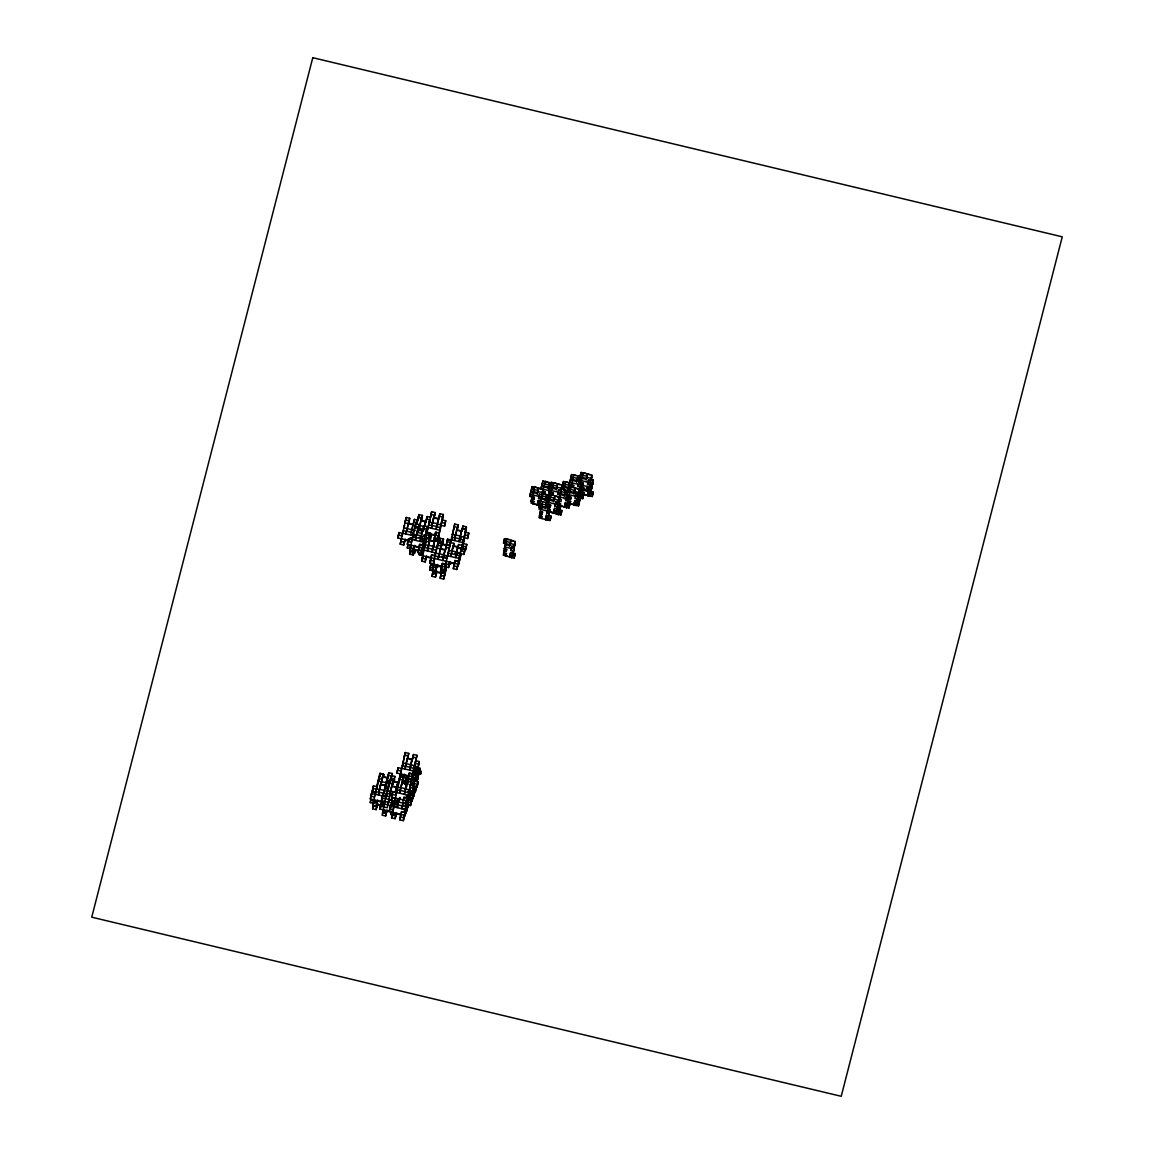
<?xml version="1.0" encoding="UTF-8"?>
<svg xmlns="http://www.w3.org/2000/svg" width="1154" height="1154" viewBox="0 0 1154 1154"><rect width="100%" height="100%" fill="white"/><g stroke="black" fill="none" stroke-linecap="round" stroke-linejoin="round"><path stroke-width="1.5" d="M409.583 540.736L397.856 537.937L399.024 532.542L402.544 533.379L401.88 535.946L398.361 535.11M399.024 532.542L397.856 537.937M405.27 539.033L403.727 545.02L400.207 544.183L401.376 538.774M411.675 524.435L405.025 522.849L405.53 520.007L409.05 520.858L408.545 523.685L409.208 521.118L409.713 518.29L406.194 517.439L400.207 544.183M402.861 533.913L403.366 531.071M404.015 528.503L404.376 525.416M406.194 517.439L405.025 522.849M403.727 545.02L404.895 539.625L404.39 542.452M407.477 527.407L408.227 523.151L412.93 524.277L412.166 528.518M422.061 550.761L422.566 547.934L407.333 544.284L408.502 538.889L412.007 539.726L411.358 542.293L407.838 541.457M408.502 538.889L407.333 544.284M410.81 548.756L407.29 547.919L407.795 545.077L411.314 545.914M410.593 535.081L414.401 519.401L417.921 520.252M413.233 524.81L413.738 521.969L417.258 522.82L418.931 514.583L422.436 515.42L421.282 520.815L425.97 521.94L426.475 519.112L429.995 519.949L426.691 532.787M413.897 522.243L414.401 519.401M414.733 545.38L413.204 551.367L409.684 550.53L415.656 523.786L419.176 524.637L418.008 530.032L422.696 531.157L423.864 525.748L427.384 526.599L425.061 537.389L428.567 538.226L429.735 532.831L426.215 531.994M409.641 554.151L410.146 551.323L413.666 552.16L413.161 554.987L409.641 554.151L410.305 551.583M410.911 548.179L411.516 544.789M414.502 529.196L415.007 526.354L418.513 527.205L418.008 530.032M413.839 531.734L415.656 523.786M417.762 519.978L418.267 517.151L421.787 517.987L421.282 520.815M413.204 551.367L414.358 545.972L413.853 548.799M421.628 534.865L422.393 530.624L417.705 529.498L415.368 540.303L416.031 537.735L412.512 536.898M416.94 533.754L417.705 529.498M413.824 552.42L414.329 549.592L413.666 552.16M384.383 802.29L370.304 798.929L371.473 793.534L374.992 794.37L374.329 796.938L370.809 796.101L371.473 793.534M412.093 552.925L414.445 553.487L414.95 550.646M373.795 803.4L370.275 802.564L370.78 799.736L374.3 800.573M375.815 792.077L372.295 791.226L372.8 788.398L373.449 785.831L376.969 786.667M418.888 529.672L420.965 520.295L425.653 521.406L424.903 525.661M372.453 791.5L371.949 794.327L373.103 788.932L372.453 791.5L375.959 792.336M373.449 785.831L372.295 791.226M419.291 528.518L419.796 525.69L419.147 528.258M420.215 524.536L420.965 520.295M377.719 800.025L376.175 806.011L372.655 805.175L373.824 799.78M391.682 776.108L388.162 775.272L387.657 778.099L382.969 776.974L383.474 774.146L379.969 773.31L373.319 802.607L377.344 800.616L376.839 803.444M417.892 552.492L419.71 544.515L423.229 545.366L421.398 553.329L417.892 552.492L419.868 544.789M372.627 808.795L373.131 805.968L376.651 806.805L376.146 809.646L372.627 808.795L373.29 806.228M418.541 549.924L419.551 544.255L423.071 545.092L423.734 542.524M422.393 530.624L420.056 541.428L420.936 537.995M373.896 802.838L374.502 799.433M375.31 794.904L377.978 781.013L381.498 781.849M419.522 547.876L419.017 550.718L411.978 549.03M377.127 786.941L380.272 773.829L379.767 776.671M378.137 781.272L378.642 778.445L382.162 779.282M421.196 539.654L421.7 536.812L421.037 539.38M422.696 531.157L423.201 528.316L426.72 529.167L421.398 553.329M378.454 781.806L379.969 773.31M421.34 539.913L421.845 537.086M423.576 530.797L424.081 527.969M426.634 519.372L427.124 516.545L430.644 517.381M376.175 806.011L376.68 803.184L373.16 802.347M384.614 789.524L385.364 785.268L380.676 784.157L378.353 794.947L379.233 791.529M379.926 788.398L380.676 784.157M423.229 545.366L427.384 526.599M376.795 807.079L377.3 804.237L381.988 805.362M380.589 785.831L382.666 776.454L387.355 777.565L386.345 783.234M418.513 553.545L422.032 554.382L422.537 551.554L420.186 550.992M426.288 534.331L423.186 548.987M381.902 780.695L382.666 776.454M426.706 555.954L425.162 561.955L421.643 561.104L422.811 555.709M419.133 554.612L422.652 555.449L424.975 544.645M426.389 534.49L422.032 554.382M383.287 777.507L383.792 774.68L381.44 774.118M422.306 558.536L423.821 550.04L435.534 552.853L435.029 555.68L431.509 554.843L430.009 563.34L445.242 566.975L444.737 569.816M423.648 538.428L425.985 538.976L424.326 547.212L426.562 538.485M425.84 538.716L425.336 541.543L422.984 540.995M426.836 533.047L431.654 511.712L435.173 512.564L434.005 517.958L437.135 518.709M429.331 522.517L429.836 519.689M431.654 511.712L430.485 517.122L431.149 514.554M389.893 811.334L379.738 808.911L380.907 803.516L384.426 804.352L383.763 806.92M388.436 802.362L381.411 800.674L382.58 795.279L386.085 796.116M382.58 795.279L381.411 800.674M428.567 538.226L429.735 532.831M382.032 801.741L382.537 798.9M385.364 785.268L383.041 796.072L374.834 794.111M425.162 561.955L426.316 556.545L425.812 559.387M422.826 540.721L428.538 541.861L429.692 536.466M385.018 788.37L387.355 777.565M434.221 543.447L433.341 546.866L434.351 541.212L429.663 540.086L427.326 550.891L428.206 547.458M429.851 536.725L430.355 533.898L429.043 539.033L425.523 538.182L426.187 535.615M437.626 522.791L438.39 518.55L433.702 517.425L431.365 528.229L432.245 524.81M385.681 785.802L385.335 788.903M422.638 544.082L428.495 545.481L427.99 548.323L424.47 547.472M429.014 521.983L432.534 522.834L432.029 525.661L428.509 524.825M428.899 544.342L429.663 540.086M432.938 521.68L433.702 517.425M385.999 786.336L385.494 789.163L386.143 786.595M429.822 540.346L430.976 534.951L429.966 540.62L430.63 538.053M391.841 776.368L392.346 773.541L388.826 772.704L384.801 789.221M383.258 809.747L382.089 815.157L385.609 815.993L387.153 809.993M388.725 785.845L391.379 775.575L394.884 776.411L392.908 784.114L393.254 781.027L389.735 780.176L387.095 790.447L382.753 812.589L386.273 813.426L386.778 810.584L382.753 812.589L383.546 809.502M386.662 796.347L387.268 792.942M388.581 785.586L389.086 782.744L392.591 783.595L392.086 786.422L393.413 781.287L398.101 782.412L395.461 792.683L396.471 787.014L391.783 785.888L389.446 796.693L385.941 795.856M389.735 780.176L387.571 791.255L388.234 788.687M389.042 786.379L389.547 783.552M394.884 776.411L393.73 781.821L394.235 778.979L390.716 778.142L390.211 780.984L391.379 775.575M429.851 563.065L431.668 555.103L438.708 556.791L439.212 553.949L435.693 553.112L433.37 563.917L429.851 563.065L431.163 557.93M441.203 525.589L437.395 541.255L433.89 540.418L435.707 532.441M434.351 541.212L432.014 552.001L432.894 548.583M434.539 537.851L435.548 532.182L439.227 533.292L437.395 541.255M438.39 518.55L436.053 529.354L437.38 524.219M436.198 550.285L436.702 547.443L433.183 546.607L432.678 549.434L436.198 550.285L435.534 552.853M440.237 527.623L440.741 524.781L437.222 523.945L436.717 526.787L440.237 527.623L439.227 533.292M430.673 534.417L435.361 535.543L435.866 532.715L433.89 540.418M385.609 815.993L386.778 810.584M390.326 793.274L387.282 807.757L380.243 806.083L380.907 803.516M444.348 576.538L444.853 573.697L429.62 570.062L430.788 564.667L434.293 565.503M431.538 540.995L434.669 541.731L435.173 538.904L433.846 544.039M438.693 519.084L439.862 513.674L443.381 514.525L442.112 520.483M387.095 790.447L390.615 791.298L390.11 794.125L386.59 793.288M391.018 790.144L391.783 785.888M389.749 808.795L389.244 811.623L390.413 806.228L393.932 807.064L393.269 809.632L389.749 808.795L390.413 806.228M399.183 798.554L397.64 804.554L394.12 803.703L394.783 801.136L391.264 800.299L392.432 794.904M410.81 785.441L411.314 782.614L406.857 800.847L391.61 797.198L392.778 791.803L396.298 792.639L395.634 795.207L389.951 793.865L390.615 791.298M437.409 564.421L435.866 570.422L432.361 569.571L433.515 564.176M433.01 567.003L434.524 558.507M392.043 801.626L390.874 807.021L392.043 801.626L395.562 802.463M412.858 791.154L414.012 785.744L412.858 791.154L409.338 790.317L412.166 776.685L396.933 773.036L398.101 767.641L401.606 768.477L400.957 771.045L397.438 770.208M437.02 571.143L435.491 577.144L431.971 576.308L433.139 570.898M438.837 540.014L437.02 547.977L440.525 548.814L441.693 543.419L438.174 542.582M442.876 517.353L441.044 525.315L444.564 526.152L445.732 520.757L442.213 519.92M398.101 767.641L396.933 773.036M433.24 570.336L432.635 573.74L436.645 571.735L436.14 574.577M437.164 548.237L439.342 537.173L436.702 547.443M442.314 544.472L443.482 539.077L439.962 538.24L438.808 543.635L439.313 540.808L442.819 541.644L442.314 544.472L445.444 545.222M393.298 815.099L390.961 814.536L391.466 811.709M399.024 798.294L397.481 804.28L393.961 803.444L395.13 798.049M397.293 784.706L395.779 793.202L396.428 790.634M396.659 812.719L395.115 818.705L391.595 817.869L394.942 801.41M408.141 799.333L411.646 800.184L410.492 805.579L406.973 804.742L409.295 793.938L405.342 809.343L401.823 808.507L402.486 805.939L397.798 804.814L397.135 807.382L393.615 806.545L401.13 772.084M435.866 570.422L437.034 565.013L436.529 567.855M396.442 792.913L398.534 783.912M445.069 549.679L442.732 560.469L445.069 549.679L440.381 548.554L438.044 559.358L438.924 555.925M398.923 780.104L398.418 782.931L395.288 782.196M400.452 773.872L398.13 784.662M439.616 552.795L440.381 548.554M405.487 780.998L405.992 778.157L399.948 776.714L405.256 752.538L408.776 753.389L407.622 758.784L408.112 755.957L404.607 755.105L404.102 757.947M435.491 577.144L436.645 571.735M444.564 526.152L445.732 520.757M440.684 549.088L442.011 543.952L446.699 545.063L445.372 550.198L440.684 549.088L441.693 543.419M402.934 763.342L405.256 752.538M397.481 804.28L397.986 801.453L394.466 800.616M395.115 818.705L396.284 813.31L392.259 815.301M405.342 809.343L406.496 803.949L398.303 801.987L397.293 807.641L398.173 804.223M398.649 798.885L398.144 801.713L394.625 800.876M407.636 783.782L401.981 782.426L399.659 793.216L400.539 789.798M401.231 786.667L401.981 782.426M402.299 782.946L403.958 774.723L399.948 776.714M403.453 777.551L403.958 774.723M402.602 783.479L403.107 780.652L402.457 783.22M406.54 762.505L407.304 758.25L411.992 759.375L411.242 763.616M440.554 571.533L442.386 563.57L445.906 564.407L444.074 572.384L440.554 571.533L442.097 565.547M441.217 568.965L442.227 563.311L445.747 564.147L445.083 566.715L448.603 567.552L450.147 561.565M446.338 568.835L443.684 579.106L440.179 578.255L441.333 572.86M441.838 570.033L440.179 578.255M445.372 550.198L446.54 544.803L450.06 545.64M448.733 550.775L449.901 545.38L446.382 544.544L447.55 539.134L451.07 539.985L445.747 564.147M409.583 779.7L406.453 778.95L406.958 776.123L403.438 775.286M405.443 801.871L407.78 802.434L403.323 820.667L399.803 819.83L401.477 811.594L404.982 812.445L405.645 809.877L403.828 817.84L400.308 817.003L401.621 811.868L405.141 812.704M401.981 808.766L402.991 803.097L402.328 805.665L405.847 806.516L410.651 785.182M405.66 789.206L406.67 783.537L404.347 794.341L406.54 785.787M445.083 566.715L446.252 561.32M416.003 778.777L413.666 778.214L413.911 776.801L412.916 780.652L411.156 780.234L412.829 774.118L409.309 773.267L406.987 784.071L409.165 773.007L412.67 773.844L413.32 770.973M443.684 579.106L446.526 565.474M407.29 784.605L407.795 781.763L407.146 784.331M449.699 546.506L454.719 524.046L458.239 524.882L457.071 530.277L457.575 527.45L454.056 526.613L453.551 529.441M409.18 759.159L412.31 759.909L412.815 757.067L416.32 757.904L406.352 803.674L402.833 802.838L403.842 797.169L407.362 798.02L408.011 795.452M451.373 540.505L451.878 537.677M415.815 760.746L419.335 761.582L418.166 766.977L414.661 766.141L416.983 755.336L413.464 754.5L412.31 759.909M452.541 535.11L454.719 524.046M403.323 820.667L404.477 815.272L387.08 811.118M404.982 812.445L406.655 804.208M448.603 567.552L449.772 562.157L449.267 564.984M407.16 801.381L407.665 798.539M457.042 551.064L457.792 546.808L453.104 545.683L450.781 556.488L451.935 551.093L448.43 550.256M408.328 795.971L409.497 790.577L413.002 791.413L412.497 794.255L408.992 793.404L411.516 779.239L407.997 778.402M407.982 799.073L408.487 796.246M415.584 768.564L413.824 768.146L413.565 769.559L415.325 769.978L415.916 767.28L414.156 766.862L412.584 773.411L414.344 773.829L415.166 769.718L417.517 770.281L416.681 774.392L418.44 774.81L417.936 777.652L416.176 777.219L416.435 775.805L418.195 776.224L417.027 781.633L415.267 781.215L417.012 773.108M452.354 549.939L453.104 545.683M405.617 813.498L406.121 810.671M412.67 773.844L413.233 770.843M412.829 774.118L413.334 771.276M413.839 768.449L416.983 755.336M447.55 539.134L446.886 541.702L453.926 543.39L453.421 546.217L465.134 549.015L463.98 554.425L456.941 552.737M460.691 535.124L461.441 530.869L456.753 529.758L454.431 540.548L455.311 537.129M404.232 810.901L406.583 811.464L407.751 806.055L405.242 805.232M409.107 797.299L408.603 800.126L412.122 800.977L413.276 795.568L409.771 794.731L409.107 797.299L412.627 798.135L412.122 800.977M456.003 533.999L456.753 529.758M407.751 806.055L407.247 808.896L404.895 808.334M407.925 791.341L410.276 791.904L408.761 800.4L406.41 799.837M409.915 794.991L409.41 797.832L407.073 797.27M414.416 793.793L413.752 796.361L410.233 795.524L410.737 792.697M412.916 780.652L413.507 777.955L411.488 778.95L412.252 774.695L418.109 776.094M412.93 786.09L413.536 782.686L407.492 781.244M411.848 779.556L414.199 780.118L413.031 785.528M413.954 784.879L415.166 778.084L412.829 777.522M410.492 805.579L411.646 800.184M412.497 794.255L413.666 788.846L413.002 791.413M416.349 775.676L416.854 772.848L414.517 772.286L414.012 775.113L414.993 771.261M453.291 568.677L455.123 560.714L458.628 561.551L456.811 569.513L453.291 568.677L454.964 560.44L458.484 561.277L459.133 558.709L458.628 561.551M418.166 766.977L419.335 761.582M457.792 546.808L455.469 557.613L456.638 552.203L460.143 553.054L458.484 561.277M419.767 769.675L420.013 768.261L418.253 767.843L417.676 770.54L418.008 769.256L419.681 769.545L418.931 773.8L420.604 774.089L421.196 771.377L419.436 770.959M456.638 552.203L456.133 555.045L459.638 555.882M413.752 796.361L414.921 790.966L412.569 790.403M458.109 547.342L458.614 544.5L462.134 545.352M461.441 530.869L459.119 541.673L460.432 536.538M416.551 786.364L415.382 791.759L416.551 786.364L410.507 784.908M418.44 774.81L420.013 768.261M460.403 540.173L460.749 537.072L460.085 539.639M465.927 529.672L466.432 526.844L462.927 526.008L462.422 528.835L465.927 529.672L464.11 537.649L467.63 538.485L468.784 533.09L465.278 532.239M418.181 781.763L417.012 787.158L418.181 781.763L414.661 780.912M420.604 774.089L420.864 772.661M457.474 566.946L457.979 564.118L419.291 554.872M421.196 771.377L420.936 772.805L419.104 772.242M460.46 553.574L460.965 550.746L464.485 551.583L463.98 554.425M459.104 562.344L459.609 559.502M461.268 551.28L466.432 526.844M464.427 538.168L462.09 548.972L462.754 546.405M463.1 543.303L463.605 540.476M463.764 540.736L462.249 549.246L459.898 548.684M464.572 536.206L465.783 529.412L462.264 528.575L461.759 531.403L458.628 530.652M463.259 549.261L465.61 549.809L466.779 544.414L463.259 543.577M467.63 538.485L468.784 533.09M466.779 544.414L465.61 549.809M514.525 545.727L515.275 541.486L510.89 540.433L510.126 544.674L503.533 543.101L504.514 538.673L513.299 540.764M504.514 538.673L503.533 543.101M512.765 553.242L510.558 552.723L509.592 557.151L511.785 557.685L515.117 543.419L512.001 557.497L512.982 553.054L515.174 553.588L514.194 558.017L505.409 555.911L505.784 553.79L503.591 553.271L505.322 544.587L509.707 545.64L510.501 542.553L503.909 540.981M504.558 548.828L506.765 549.362L506.159 551.67L506.548 549.549L504.341 549.015L504.731 546.895L511.323 548.467L510.933 550.602L513.141 551.122M507.818 556.257L503.432 555.204L504.183 550.963L503.591 553.271M504.226 552.131L504.601 549.996L503.432 555.204M505.567 545.568L506.707 539.192L504.341 549.015M509.592 546.347L510.89 540.433M510.558 552.723L509.592 557.151M515.275 541.486L514.107 546.679L511.914 546.159L510.933 550.602M511.785 557.685L512.16 555.55L509.967 555.031M514.15 547.847L513.386 552.102L514.367 547.66M514.194 558.017L514.583 555.896L512.376 555.362M514.799 555.709L515.174 553.588M534.158 497.489L529.787 496.436L530.162 494.316L538.947 496.408L538.572 498.542L540.779 499.062L540.202 502.25M530.378 494.128L530.753 492.008L537.346 493.58L538.139 490.493L531.547 488.921L531.172 491.041L537.764 492.614L538.514 488.373L542.914 489.426L541.37 496.754L538.442 496.047M531.763 488.733L532.138 486.613L549.722 490.811L549.347 492.931L551.54 493.465M531.229 501.211L531.605 499.091L533.783 499.61L534.389 497.302L532.196 496.768L531.229 501.211L533.422 501.73L533.047 503.865L541.832 505.957M531.98 496.956L532.946 492.527M531.821 498.903L531.056 503.144L535.456 504.197M531.85 500.071L532.225 497.937L531.446 501.024L534.374 501.73M533.364 491.575L534.345 487.132L533.206 493.508M533.797 499.61L534.172 497.489M537.216 494.287L538.514 488.373M546.52 504.37L546.015 507.197L537.216 505.091L537.605 502.971L546.39 505.077L545.597 508.149L541.212 507.111L540.822 509.231M537.822 502.783L538.197 500.663L546.982 502.769L547.587 500.447M541.745 494.633L539.553 494.1L538.572 498.542M541.154 488.517L541.529 486.397L548.121 487.969L548.915 484.896L542.322 483.324L542.914 481.002L551.713 483.108M552.218 483.468L549.29 482.776L548.539 487.017L541.947 485.445L542.322 483.324M542.914 481.002L541.947 485.445M539.423 505.625L540.981 498.874L545.38 499.927L546.174 496.84L541.774 495.802L542.971 491.171L545.164 491.705L544.573 494.013L544.948 491.878L542.755 491.359L540.779 499.062M541.457 508.092L539.264 507.558L539.639 505.438M539.091 509.491L539.856 505.25L539.264 507.558M550.948 495.773L546.549 494.72L545.799 498.975L541.399 497.922L543.722 486.93M542.207 495.427L542.596 493.292L541.399 497.922M544.14 485.964L545.106 481.535M546.246 519.617L541.298 518.434L541.673 516.314L539.481 515.78L540.447 511.352M542.596 501.716L540.231 511.539L542.409 512.059L542.048 514.194L539.856 513.66M542.25 518.42L539.307 517.728L540.072 513.472M545.251 500.634L546.549 494.72M547.991 488.69L549.29 482.776M545.481 508.856L545.986 506.029L548.915 506.736M548.554 504.428L547.962 506.736L550.141 507.27L550.545 505.149L546.145 504.096L546.52 501.961L555.319 504.067L554.93 506.188L557.137 506.721L555.997 513.097L558.19 513.617L559.171 509.188L556.964 508.654M546.736 501.788L547.111 499.653L553.704 501.24L554.497 498.153L547.905 496.581L547.53 498.701L554.122 500.273L554.872 496.032L559.272 497.085L558.522 501.326M548.121 496.393L548.496 494.273L566.08 498.47L565.705 500.591L570.105 501.644L569.73 503.764L578.515 505.87L579.496 501.427L577.288 500.908L576.322 505.337L577.447 498.975L580.029 488.95L577.707 499.956L579.899 500.475L582.222 489.484L579.294 488.777M549.722 499.22L551.295 492.484L553.487 493.003L552.896 495.311L553.271 493.191L548.886 492.138L549.852 487.709L556.444 489.282L557.613 484.074L562.012 485.127L560.123 495.744L560.714 493.436M549.852 487.709L548.886 492.138M556.863 488.33L550.27 486.743L551.237 482.314L560.036 484.42M551.237 482.314L550.27 486.743M550.025 510.371L547.674 520.194L545.481 519.675L545.856 517.555L546.448 515.232L548.64 515.766L548.049 518.074L545.856 517.555M546.448 515.232L545.481 519.675M547.674 520.194L549.03 513.645L546.823 513.112L547.198 510.991L540.606 509.419M554.353 512.693L549.405 511.51L549.78 509.39L547.587 508.871L547.962 506.736M548.338 504.615L549.318 500.187M547.414 510.804L548.179 506.548L547.587 508.871M551.078 492.671L552.045 488.229M552.463 487.276L553.43 482.834L552.304 489.209M547.89 520.007L550.083 520.541L550.472 518.42L548.265 517.886M550.674 518.233L551.064 516.098L548.857 515.578M553.588 501.947L554.872 496.032M556.315 489.988L556.819 487.161L561.219 488.214L560.469 492.455L557.526 491.763M557.108 486.916L557.613 484.074M553.588 512.751L553.963 510.631L556.156 511.15L555.781 513.285L553.588 512.751L554.555 508.323L556.747 508.842L556.156 511.15M554.18 510.443L554.555 508.323M558.103 502.278L555.911 501.759L554.93 506.188M557.973 505.394L559.863 494.763L557.67 494.244L558.046 492.123L558.637 489.801L560.844 490.335L562.012 485.127M558.637 489.801L557.67 494.244M559.272 497.085L557.728 504.413L554.8 503.707M559.329 498.831L559.704 496.71M569.586 484.666L569.081 487.493L562.474 485.921L562.863 483.8L569.456 485.372L568.662 488.459L564.263 487.406L563.671 489.714M563.08 483.613L563.455 481.492L568.951 482.805M558.19 513.617L559.171 509.188M556.242 514.078L558.449 514.597L560.555 503.793L558.363 503.259M560.555 503.793L560.18 505.914L568.965 508.02L569.946 503.577L569.557 505.712L567.364 505.178L566.773 507.486L568.879 496.682M561.45 512.621L561.839 510.501L559.632 509.981L559.257 512.102L561.45 512.621L560.858 514.944L552.074 512.838M560.051 509.015L560.426 506.894M561.681 489.007L563.888 489.527L564.263 487.406M560.858 514.944L561.839 510.501M564.349 496.335L564.854 493.508L567.797 494.215M573.899 494.186L575.197 488.272L579.596 489.325L578.846 493.58L565.648 490.421L564.897 494.677L560.498 493.623M572.139 504.11L567.739 503.057L566.556 507.673L564.349 507.154L565.33 502.711L567.523 503.245M565.33 502.711L564.349 507.154M570.841 497.388L566.47 496.35L567.436 491.907L574.028 493.479L574.822 490.407L568.23 488.834L568.821 486.512L579.813 489.137M566.297 498.283L566.686 496.162L571.071 497.201L570.48 499.523L568.287 498.99M567.436 491.907L566.47 496.35M568.23 488.834L567.855 490.955L568.446 488.647M568.533 489.166L569.037 486.324L571.966 487.031M573.812 485.257L573.221 487.565L573.596 485.445L569.196 484.392L570.177 479.963L576.769 481.535L577.938 476.328L586.737 478.434M570.177 479.963L569.196 484.392M577.938 476.328L577.188 480.583L570.581 478.997L571.562 474.568L580.347 476.66M571.562 474.568L570.581 478.997M566.556 507.673L566.931 505.553L564.739 505.034M570.047 491.474L571.619 484.738M571.403 484.911L572.37 480.482M572.788 479.53L573.754 475.087M568.965 508.02L569.34 505.885L567.148 505.365M570.48 499.523L570.855 497.388M574.447 492.527L575.197 488.272M576.639 482.242L577.144 479.415L580.073 480.107M585.871 494.777L581.472 493.724L580.274 498.355L578.082 497.821L576.106 505.524L573.899 505.005L574.88 500.562L577.072 501.096M574.88 500.562L573.899 505.005M577.447 498.975L575.255 498.441L575.63 496.321L576.221 494.013L578.428 494.532L581.919 478.333M576.221 494.013L575.255 498.441M584.212 490.19L584.588 488.07L577.995 486.498L578.37 484.363L569.586 482.271M583.664 494.258L582.698 498.687L580.491 498.167L583.145 483.295L578.745 482.242L579.135 480.122L579.726 477.814L586.319 479.386L587.112 476.299L580.52 474.727L581.111 472.419L589.896 474.525M578.587 484.19L578.962 482.055L583.361 483.108L582.77 485.416M579.726 477.814L578.745 482.242M580.52 474.727L580.13 476.847L581.111 472.419M576.106 505.524L576.481 503.404L574.288 502.884M578.673 495.513L581.169 482.588M582.337 477.381L583.304 472.938M578.515 505.87L579.496 501.427M579.899 500.475L582.222 489.484M582.698 498.687L584.039 492.138M586.189 480.093L587.487 474.179L591.887 475.232L591.122 479.473M586.982 477.006L587.487 474.179M586.189 490.912L587.17 486.469L586.189 490.912L588.381 491.431L589.954 484.68L592.146 485.214L592.94 482.127M590.386 479.299L593.329 480.006L589.824 496.206L587.631 495.686L589.737 484.868L587.545 484.348L588.511 479.905L590.718 480.439L591.887 475.232M588.511 479.905L587.545 484.348M587.631 495.686L589.954 484.68M588.381 491.431L588.771 489.31L586.564 488.777M590.329 482.56L591.093 478.319L586.694 477.266M591.338 479.299L591.713 477.165L589.737 484.868M589.824 496.206L591.18 489.642L588.987 489.123M591.396 489.455L593.329 480.006M592.781 484.06L593.156 481.939L590.213 494.085L588.006 493.551M579.438 491.272L583.823 492.311L583.448 494.446L592.247 496.537L592.622 494.417L588.223 493.364M592.839 494.229L593.214 492.109L591.021 491.59L590.04 496.018M558.666 514.41L559.632 509.981M566.773 507.486L567.739 503.057M403.871 528.229L404.52 525.676M409.713 518.29L405.905 533.956L406.785 530.537M411.098 532.239L411.762 529.672M407.29 547.919L407.953 545.352M410.853 545.121L410.189 547.688L413.709 548.539M412.829 537.418L413.493 534.85M409.684 550.53L411.141 544.876M412.988 537.692L413.781 534.605M416.291 524.854L418.931 514.583M419.176 524.637L417.2 532.34L421.888 533.451L423.864 525.748M420.907 521.406L422.436 515.42M418.642 531.085L419.522 527.666M413.161 554.987L414.704 549.001M414.445 553.487L415.108 550.92M425.653 521.406L424.34 526.541L419.652 525.431M425.148 524.248L427.124 516.545M425.061 537.389L425.711 534.821M425.018 541.024L425.682 538.456M424.672 544.111L426.114 538.471M425.797 542.337L426.461 539.769L424.109 539.221M422.652 555.449L423.316 552.881M425.682 543.635L426.475 540.548M421.643 561.104L423.1 555.463M432.534 522.834L431.87 525.402L436.558 526.512L437.222 523.945M433.197 520.266L435.173 512.564M434.005 517.958L434.669 515.391L430.99 514.28M428.538 541.861L430.731 533.307M428.495 545.481L427.831 548.049L432.519 549.174L433.183 546.607M429.158 542.914L431.134 535.211M437.885 521.377L439.862 513.674M437.813 522.502L439.357 516.516M437.034 527.306L437.683 524.738M435.361 535.543L436.241 532.124M434.669 541.731L435.318 539.163M430.009 563.34L430.658 560.772M370.304 798.929L370.968 796.361M440.741 524.781L443.381 514.525M430.788 564.667L430.125 567.234L433.644 568.071M429.62 570.062L430.283 567.494M370.275 802.564L370.939 799.996M435.029 555.68L437.279 546.953M433.37 563.917L434.019 561.349M438.52 543.88L439.962 538.24M432.361 569.571L433.803 563.931M372.655 805.175L374.112 799.52M431.971 576.308L433.428 570.653M439.212 553.949L438.549 556.516L446.757 558.478L449.396 548.208L445.877 547.371M439.876 551.381L441.852 543.678L438.332 542.842M442.819 541.644L443.482 539.077M380.171 786.985L383.474 774.146M383.128 777.248L383.792 774.68M376.651 806.805L377.3 804.237M376.146 809.646L377.675 803.646M446.382 544.544L447.045 541.976M443.237 557.642L443.901 555.074L447.42 555.911M444.564 552.506L446.54 544.803M383.546 793.245L384.21 790.678L387.73 791.514L389.302 785.355M384.873 788.11L388.826 772.704M379.738 808.911L380.402 806.343M386.503 783.494L388.48 775.791M382.407 801.15L380.863 807.136L381.368 804.309L383.719 804.857M386.431 784.619L387.311 781.2M385.436 798.683L387.008 792.524M384.931 801.511L384.268 804.078L392.475 806.04M390.095 782.268L392.346 773.541M444.074 572.384L445.531 566.729M445.357 570.869L446.021 568.302M456.695 530.869L458.239 524.882M452.599 548.525L453.926 543.39M391.278 788.73L393.254 781.027M387.787 804.929L388.667 801.496M394.033 782.354L394.697 779.787L392.346 779.224M391.61 797.198L392.273 794.63M392.115 794.37L392.778 791.803M391.264 800.299L391.927 797.731M460.936 533.711L462.927 526.008M396.471 787.014L395.144 792.149L390.456 791.024M457.287 549.636L458.614 544.5M395.966 789.841L397.942 782.138M398.043 783.523L399.572 777.536M402.429 766.169L403.092 763.602M398.938 782.369L399.601 779.801M390.961 814.536L391.841 811.118M393.961 803.444L395.418 797.789M393.615 806.545L395.072 800.89M392.764 812.474L392.1 815.041L395.62 815.878L396.284 813.31M394.74 804.771L395.404 802.203M391.595 817.869L393.052 812.228M407.304 758.25L404.967 769.054L405.631 766.487L402.111 765.65M406.136 763.659L405.472 766.227L410.16 767.338L410.824 764.77L410.319 767.612L415.656 768.694L415.325 769.978M406.799 761.092L408.776 753.389M460.143 553.054L462.783 542.784M464.11 537.649L464.773 535.081M461.124 551.006L464.269 537.908M456.811 569.513L460.619 553.848L458.441 564.912L461.081 554.641M460.114 556.675L460.763 554.108M401.477 785.254L404.347 774.132M399.053 800.804L399.933 797.371L399.428 800.212L397.077 799.65M404.448 784.157L405.992 778.157M406.958 776.123L404.823 783.566L405.328 780.724L399.284 779.282M464.485 551.583L465.134 549.015M406.453 778.95L407.117 776.382M411.992 759.375L409.656 770.18L410.55 766.746M411.488 762.203L413.464 754.5M406.165 786.379L409.468 773.541L408.963 776.368L404.275 775.243M405.819 789.466L406.698 786.047M403.337 800.01L404.001 797.443L407.506 798.279M399.803 819.83L400.467 817.263M412.324 774.824L411.415 778.806L413.247 779.368M414.661 766.141L415.31 763.573M408.992 793.404L409.641 790.836L413.161 791.687M415.916 767.28L414.257 773.699L416.608 774.262L418.253 767.843M406.973 804.742L407.636 802.174M408.285 799.607L410.276 791.904M407.593 805.795L404.953 816.066L408.631 796.505L406.295 795.943M410.233 795.524L410.896 792.957M412.743 785.773L414.199 780.118M409.728 798.352L411.055 793.216M406.583 811.464L408.429 804.266M413.19 785.787L415.166 778.084M408.213 806.862L408.877 804.295M414.156 783.754L413.493 786.321L413.997 783.479L417.517 784.331M415.267 781.215L416.176 777.219L417.863 777.507M412.627 798.135L413.276 795.568M419.176 772.372L417.027 781.633M414.257 793.534L414.921 790.966M505.409 555.911L506 553.603M511.323 548.467L511.914 546.159M529.787 496.436L530.753 492.008M531.172 491.041L532.138 486.613M533.047 503.865L533.638 501.543M538.947 496.408L539.553 494.1M540.938 488.705L541.529 486.397M537.216 505.091L538.197 500.663M541.832 497.547L542.625 494.46M540.26 504.298L539.481 507.371L542.409 508.077M539.481 515.78L540.49 512.52L539.307 517.728M542.048 514.194L542.64 511.871M541.298 518.434L541.89 516.126L539.697 515.607M546.145 504.096L547.111 499.653M547.53 498.701L548.496 494.273M546.823 513.112L547.804 508.683L549.996 509.202L549.405 511.51M550.155 507.27L550.746 504.962M549.03 513.645L549.621 511.323M550.083 520.541L551.064 516.098M555.319 504.067L555.911 501.759M559.863 494.763L561.854 487.06M557.137 506.721L560.079 494.576L564.479 495.629L565.648 490.421M562.474 485.921L563.455 481.492M555.781 513.285L558.983 502.12M565.648 482.011L563.888 489.527M560.397 505.726L559.575 508.222L557.382 507.702L558.738 501.139L560.931 501.673L561.306 499.538L559.113 499.018M558.824 512.477L559.416 510.169M558.449 514.597L560.642 506.707M565.705 500.591L566.686 496.162M569.629 492.441L568.504 498.802L565.561 498.11M569.73 503.764L570.321 501.456M577.995 486.498L578.962 482.055M577.707 499.956L578.298 497.634M582.611 487.363L582.005 489.671L590.805 491.763M592.247 496.537L593.214 492.109M394.279 803.977L398.303 801.987M583.52 472.751L585.727 473.284M573.971 474.9L576.178 475.434M570.97 476.876L577.563 478.448M587.4 481.867L592.536 483.079M579.135 480.122L587.92 482.228M577.851 484.002L581.515 484.882M588.843 486.627L591.771 487.334M580.563 484.896L589.362 487.002M565.864 481.824L568.071 482.358M580.404 486.829L583.333 487.536M553.646 482.646L555.853 483.18M545.323 481.348L547.53 481.867M550.646 484.622L557.238 486.195M574.403 491.359L578.803 492.412L578.053 496.653L575.11 495.96M548.496 485.848L552.896 486.901M577.072 492.686L580 493.378M568.619 490.897L561.479 489.195L560.873 491.503L565.272 492.556M579.048 493.393L581.255 493.912M580.88 496.047L583.073 496.566M578.457 495.701L580.664 496.234M549.261 490.017L558.046 492.123M566.845 494.215L575.63 496.321M534.562 486.945L536.754 487.478M537.721 491.46L542.12 492.498M542.38 493.479L551.165 495.585M564.349 498.73L567.653 499.523M557.541 497.345L560.469 498.052M568.114 500.937L571.057 501.629M576.697 503.216L578.89 503.75M554.093 499.105L558.478 500.158M545.755 497.807L550.155 498.86M559.661 505.553L562.589 506.26M557.757 505.582L559.964 506.101M557.598 507.515L559.791 508.034M556.372 510.962L558.579 511.496M559.041 512.289L561.233 512.809M546.693 510.631L550.357 511.51M550.083 512.131L554.483 513.169M439.198 516.242L442.718 517.093M441.549 522.488L445.069 523.325M418.426 517.41L421.931 518.247M506.923 539.005L509.116 539.538M432.375 522.56L437.063 523.685M510.097 543.505L514.482 544.558L513.732 548.814L510.804 548.107M464.615 534.807L468.135 535.658M427.846 527.392L439.573 530.191M455.441 534.893L460.129 536.004M452.079 534.316L455.585 535.153L454.936 537.721L459.624 538.846L460.287 536.278L463.793 537.115M415.151 526.628L418.671 527.465M416.955 527.969L423.835 529.383M417.258 528.489L419.609 529.051M451.575 537.144L455.094 537.98M459.782 539.106L463.288 539.942M503.966 551.15L506.144 551.67M403.554 527.71L415.281 530.508M428.019 533.336L438.563 535.86L438.058 538.687L434.394 537.576M450.911 539.711L462.639 542.51M503.808 553.083L506.736 553.776M425.552 534.562L429.072 535.398M448.17 540.202L450.522 540.764M406.41 531.128L413.449 532.802M423.835 535.052L426.331 535.889M403.049 530.552L406.569 531.388M424.153 535.586L426.49 536.148M436.342 539.178L438.679 539.74M416.378 534.634L421.066 535.759M413.017 534.057L416.536 534.908L415.873 537.476L420.561 538.586L421.224 536.019L424.744 536.855M462.595 546.145L466.115 546.982M402.385 533.119L414.113 535.918M419.19 537.129L422.321 537.879M423.951 538.947L426.302 539.509M420.72 538.86L424.239 539.697M422.364 539.928L424.701 540.49M410.088 537.908L412.44 538.471M410.247 538.168L412.584 538.73M423.143 541.255L425.48 541.817M437.525 545.15L441.03 545.986M411.863 539.466L423.576 542.265M422.479 543.822L424.831 544.385M428.336 545.222L433.024 546.347M451.791 550.819L456.479 551.944M405.213 540.144L408.328 540.894M422.941 544.616L425.292 545.178M420.027 545.049L423.547 545.885M454.589 553.314L457.72 554.064M400.712 541.341L404.232 542.192M451.286 553.66L455.974 554.771M447.925 553.083L451.43 553.92M414.675 546.491L419.364 547.616M439.054 553.689L443.742 554.814M447.262 555.651L458.989 558.449M418.397 549.65L421.902 550.501M441.867 556.185L444.982 556.92M414.632 550.126L417.762 550.876M426.634 557.079L431.322 558.204M450.074 562.69L454.763 563.801M448.517 563.441L450.853 564.003M422.148 558.276L425.667 559.113M430.355 560.238L433.875 561.075M445.588 563.888L449.108 564.724M453.796 565.835L457.316 566.686M437.352 565.547L442.04 566.672M435.159 565.258L437.51 565.806M435.318 565.518L442.343 567.191M435.779 566.311L438.131 566.874M432.865 566.744L436.371 567.58M441.059 568.706L444.578 569.542M443.165 570.581L445.516 571.129M436.962 572.269L441.65 573.394M432.476 573.466L435.996 574.303M440.684 575.428L444.189 576.264M415.166 763.313L418.671 764.15M402.616 762.808L414.344 765.607M414.921 771.132L417.258 771.694M401.462 768.218L415.079 771.391M412.829 771.997L414.589 772.415M416.94 772.978L418.7 773.396M412.988 772.257L414.748 772.675M411.747 777.536L417.604 778.936L417.359 780.349L415.512 779.787M399.789 776.44L403.309 777.291M406.15 778.431L409.266 779.166M390.874 778.416L394.379 779.253M402.01 782.21L404.362 782.773M410.218 784.172L412.569 784.72M403.857 783.321L407.953 784.302M386.85 780.407L390.369 781.244M409.843 787.475L415.887 788.932M381.339 781.59L386.027 782.7M386.186 782.975L389.706 783.811M400.669 787.562L405.357 788.672M397.308 786.985L400.813 787.821L400.164 790.389L404.852 791.514L405.501 788.947L409.021 789.783M393.658 786.797L396.788 787.547M380.834 784.417L383.965 785.167M408.083 791.601L410.42 792.163M396.803 789.812L400.308 790.649M404.996 791.774L408.516 792.61M409.324 793.721L411.675 794.284M396.139 792.38L407.867 795.178M379.363 789.293L384.051 790.403M376.002 788.716L379.522 789.552L378.858 792.12L387.066 794.082M406.453 796.202L408.79 796.765M372.8 788.398L376.305 789.235M409.266 797.558L412.771 798.409M375.497 791.543L379.017 792.38M391.769 797.472L395.288 798.308M384.21 796.347L386.561 796.909M407.477 801.9L410.997 802.751M405.746 802.405L408.256 803.227M406.064 802.939L408.415 803.487M388.797 799.26L391.913 800.01M381.916 797.847L388.941 799.52L388.292 802.088L392.98 803.213M394.437 804.237L397.942 805.074M391.379 804.194L394.899 805.03M377.661 801.15L382.349 802.261M393.774 806.805L405.487 809.603M377.618 804.771L380.748 805.521M396.587 813.844L401.275 814.955M382.594 812.315L386.114 813.152M312.777 57.7L91.743 917.185L841.223 1096.3L1062.257 236.815L312.777 57.7"/></g></svg>
